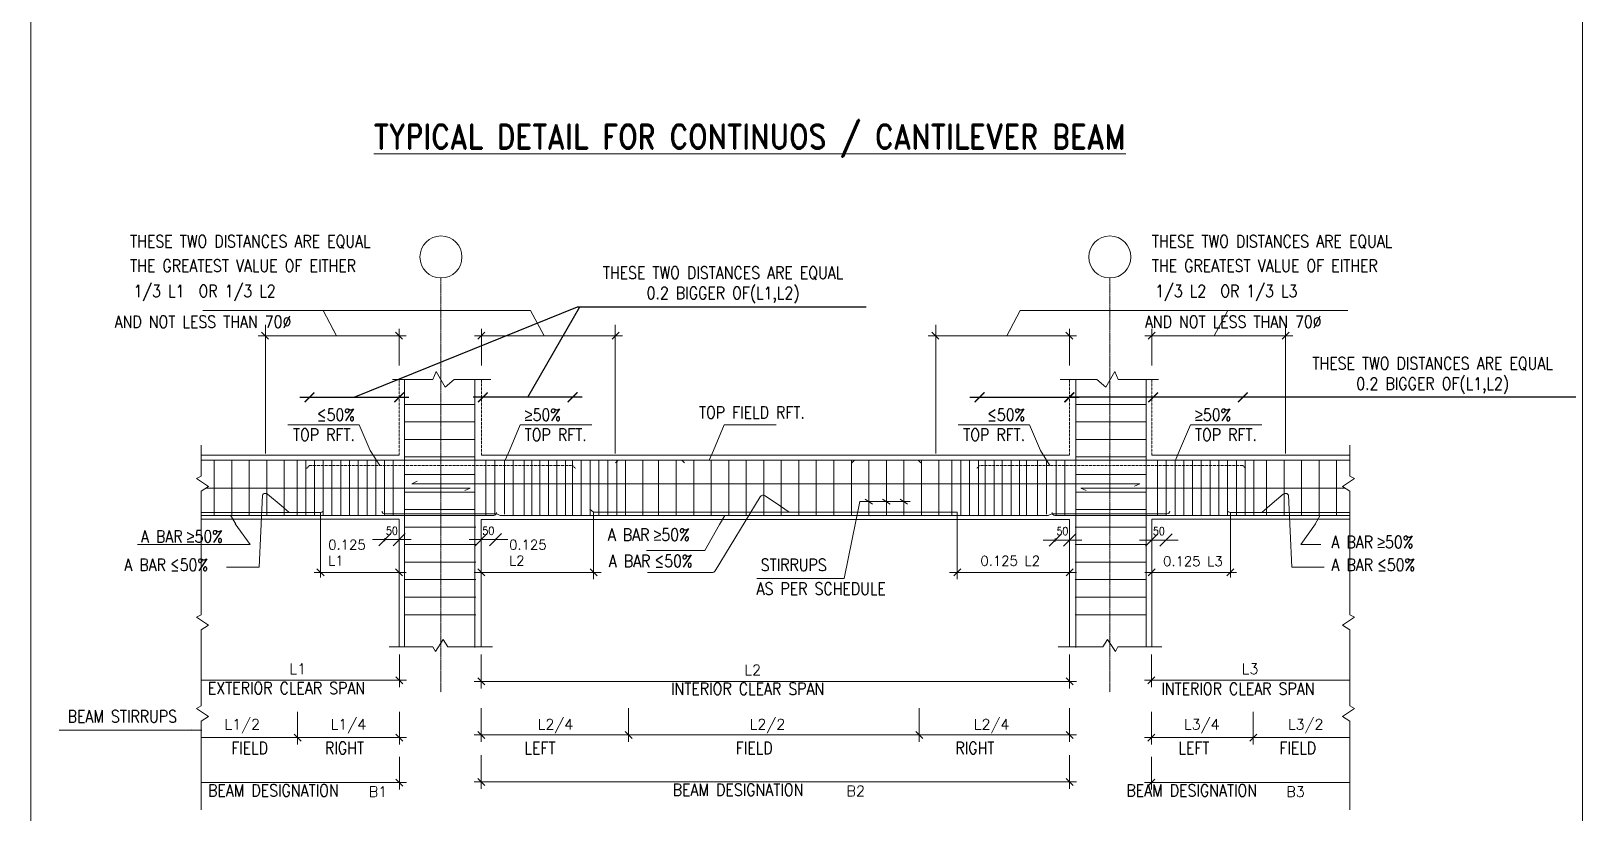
# Model space of a CAD drawing. Header units: millimetres. Extents: x 30565 to 82792, y 125642 to 187754.
# Drawn here: x 30565 to 62399, y 150834 to 166884 of the extents above; entities that cross this region are included whole.
import ezdxf

# ---------------------------------------------------------------- set-up
doc = ezdxf.new("R2010")
doc.units = ezdxf.units.MM
for name, pattern in [('Blank', [914400, 0, -914400]), ('IMPORT-DETAILS_2$0$S-002$0$HIDDEN _3_', [7.5, 5, -2.5]), ('IMPORT-DETAILS_2$0$S-002$0$Typical Details$0$$S0-02$0$CENTER _3_', [40, 25, -5, 5, -5]), ('IMPORT-DETAILS_2$0$S-002$0$Typical Details$0$$S0-02$0$HIDDEN _3_', [7.5, 5, -2.5])]:
    doc.linetypes.add(name, pattern=pattern)
doc.layers.get('0').update_dxf_attribs({"lineweight": 20})
for name, color, linetype, lineweight in [('DETAILS_2$0$hyde park details$0$S-LEGN', 7, 'Continuous', 5), ('DETAILS_2$0$hyde park details$0$S-TEXT', 7, 'Continuous', 5), ('DETAILS_2$0$S-002$0$S-TEXT', 7, 'Continuous', 5), ('DETAILS_2$0$S-002$0$STEE', 7, 'Continuous', 5), ('DETAILS_2$0$S-002$0$Typical Details$0$$S0-02$0$AXIS', 7, 'IMPORT-DETAILS_2$0$S-002$0$Typical Details$0$$S0-02$0$CENTER _3_', 5), ('DETAILS_2$0$S-002$0$Typical Details$0$$S0-02$0$DIM', 7, 'Continuous', 5), ('DETAILS_2$0$S-002$0$Typical Details$0$$S0-02$0$MARK', 7, 'Continuous', 5), ('DETAILS_2$0$S-002$0$Typical Details$0$$S0-02$0$S-GN-CON', 7, 'Continuous', 5), ('DETAILS_2$0$S-002$0$Typical Details$0$$S0-02$0$S-GN-RNF', 7, 'Continuous', 5), ('DETAILS_2$0$s-dimension-0_15', 7, 'Continuous', 5)]:
    doc.layers.add(name, color=color, linetype=linetype, lineweight=lineweight)
doc.styles.add('RomanD_1', font='romand__.ttf', dxfattribs={"width": 0.85, "height": 499.993089})
doc.styles.add('RomanS_16', font='romans__.ttf', dxfattribs={"width": 0.85, "height": 249.996544})
doc.styles.add('RomanS_7', font='romans__.ttf', dxfattribs={"height": 216.064513})
doc.styles.add('RomanS_8', font='romans__.ttf', dxfattribs={"height": 200.059735})
doc.styles.add('RomanT_1', font='romant__.ttf', dxfattribs={"width": 0.85, "height": 166.675})
doc.styles.add('S-TH1-A+C ROW1-X$0$ROMANS-TITLE', font='romans.shx', dxfattribs={"width": 0.8})
doc.styles.add('Segoe UI Light_2', font='segoeuil.ttf', dxfattribs={"height": 30})
doc.styles.get("Standard").update_dxf_attribs({"font": 'times.ttf'})
doc.dimstyles.new('RMC-DIM-EXT', dxfattribs={"dimscale": 304.8, "dimtxt": 31.420918, "dimasz": 0.049213, "dimexe": 0.032808, "dimexo": 0.0625, "dimgap": 0, "dimtad": 1, "dimdec": 0, "dimrnd": 5, "dimzin": 0, "dimdsep": 46, "dimtxsty": 'Segoe UI Light_2', "dimblk1": 'OBLIQUE', "dimblk2": 'OBLIQUE', "dimsah": 1, "dimcen": 0.09, "dimazin": 0, "dimtfac": 1, "dimtdec": 4, "dimtix": 1, "dimtmove": 0, "dimatfit": 3, "dimfxl": 0.032808, "dimfxlon": 1, "dimtvp": 1, "dimtolj": 1, "dimtzin": 0, "dimlwd": 15, "dimlwe": 15, "dimarcsym": 2})
doc.dimstyles.new('S-TH1-A+C ROW1-X$0$DIM100', dxfattribs={"dimscale": 100, "dimtxt": 2.5, "dimasz": 2, "dimexe": 2, "dimexo": 1, "dimgap": 0.5, "dimtad": 1, "dimdec": 0, "dimrnd": 5, "dimzin": 0, "dimdsep": 46, "dimtxsty": 'S-TH1-A+C ROW1-X$0$ROMANS-TITLE', "dimblk": 'S-TH1-A+C ROW1-X$0$_ArchTick', "dimcen": 0.09, "dimdle": 2, "dimclrd": 256, "dimclre": 256, "dimclrt": 2, "dimadec": 0, "dimazin": 0, "dimtfac": 1, "dimtdec": 0, "dimtmove": 0, "dimatfit": 3, "dimfxl": 1, "dimtolj": 1, "dimtzin": 0, "dimarcsym": 0})

# ---------------------------------------------------------------- blocks, each defined once
blk = doc.blocks.new('S-TH1-A+C ROW1-X$0$_ArchTick')
at = {"color": 0, "linetype": 'ByBlock', "const_width": 0.15}
blk.add_lwpolyline([(-0.5, -0.5), (0.5, 0.5)], dxfattribs=at)
blk = doc.blocks.new('*D42')
at = {"layer": 'DETAILS_2$0$s-dimension-0_15', "lineweight": -2, "transparency": 16777216}
for p, q in [((40780, 159356), (41855, 161218)), ((41855, 161218), (47738, 161218)), ((41903, 159356), (39658, 159356))]:
    blk.add_line(p, q, dxfattribs=at)
at = {"layer": 'DETAILS_2$0$s-dimension-0_15', "lineweight": -2, "transparency": 16777216, "xscale": 200, "yscale": 200, "zscale": 200, "rotation": 180}
blk.add_blockref('S-TH1-A+C ROW1-X$0$_ArchTick', (39858, 159356), dxfattribs=at)
at = {"layer": 'DETAILS_2$0$s-dimension-0_15', "lineweight": -2, "transparency": 16777216, "xscale": 200, "yscale": 200, "zscale": 200}
blk.add_blockref('S-TH1-A+C ROW1-X$0$_ArchTick', (41703, 159356), dxfattribs=at)
at = {"layer": 'DETAILS_2$0$s-dimension-0_15', "color": 2, "transparency": 16777216, "insert": (44797, 161875), "char_height": 250, "attachment_point": 5}
blk.add_mtext('\\A1;\\P{\\A0;\\fRomanS|b0|i0|c0|p2;\\W0.85;\\C256;THESE TWO DISTANCES ARE EQUAL\\P\\A1;0.2 BIGGER OF(L1,L2)}', dxfattribs=at)
blk = doc.blocks.new('*D43')
at = {"layer": 'DETAILS_2$0$s-dimension-0_15', "lineweight": -2, "transparency": 16777216}
for p, q in [((37213, 159356), (41805, 161218)), ((41805, 161218), (42182, 161218)), ((36091, 159356), (38335, 159356))]:
    blk.add_line(p, q, dxfattribs=at)
at = {"layer": 'DETAILS_2$0$s-dimension-0_15', "lineweight": -2, "transparency": 16777216, "xscale": 200, "yscale": 200, "zscale": 200, "rotation": 180}
blk.add_blockref('S-TH1-A+C ROW1-X$0$_ArchTick', (36291, 159356), dxfattribs=at)
at = {"layer": 'DETAILS_2$0$s-dimension-0_15', "lineweight": -2, "transparency": 16777216, "xscale": 200, "yscale": 200, "zscale": 200}
blk.add_blockref('S-TH1-A+C ROW1-X$0$_ArchTick', (38135, 159356), dxfattribs=at)
at = {"layer": 'DETAILS_2$0$s-dimension-0_15', "color": 2, "transparency": 16777216, "insert": (41994, 161393), "char_height": 250, "attachment_point": 5}
blk.add_mtext('\\A1;   ', dxfattribs=at)
blk = doc.blocks.new('*D44')
at = {"layer": 'DETAILS_2$0$s-dimension-0_15', "lineweight": -2, "transparency": 16777216}
for p, q in [((55685, 159356), (53441, 159356)), ((62330, 159356), (55485, 159356))]:
    blk.add_line(p, q, dxfattribs=at)
at = {"layer": 'DETAILS_2$0$s-dimension-0_15', "lineweight": -2, "transparency": 16777216, "xscale": 200, "yscale": 200, "zscale": 200, "rotation": 180}
blk.add_blockref('S-TH1-A+C ROW1-X$0$_ArchTick', (53641, 159356), dxfattribs=at)
at = {"layer": 'DETAILS_2$0$s-dimension-0_15', "lineweight": -2, "transparency": 16777216, "xscale": 200, "yscale": 200, "zscale": 200}
blk.add_blockref('S-TH1-A+C ROW1-X$0$_ArchTick', (55485, 159356), dxfattribs=at)
at = {"layer": 'DETAILS_2$0$s-dimension-0_15', "color": 2, "transparency": 16777216, "insert": (59389, 160013), "char_height": 250, "attachment_point": 5}
blk.add_mtext('\\A1;\\P{\\A0;\\fRomanS|b0|i0|c0|p2;\\W0.85;\\C256;THESE TWO DISTANCES ARE EQUAL\\P\\A1;0.2 BIGGER OF(L1,L2)}', dxfattribs=at)
blk = doc.blocks.new('*D45')
at = {"layer": 'DETAILS_2$0$s-dimension-0_15', "lineweight": -2, "transparency": 16777216}
for p, q in [((49873, 159356), (52118, 159356)), ((55674, 159356), (51918, 159356))]:
    blk.add_line(p, q, dxfattribs=at)
at = {"layer": 'DETAILS_2$0$s-dimension-0_15', "lineweight": -2, "transparency": 16777216, "xscale": 200, "yscale": 200, "zscale": 200, "rotation": 180}
blk.add_blockref('S-TH1-A+C ROW1-X$0$_ArchTick', (50073, 159356), dxfattribs=at)
at = {"layer": 'DETAILS_2$0$s-dimension-0_15', "lineweight": -2, "transparency": 16777216, "xscale": 200, "yscale": 200, "zscale": 200}
blk.add_blockref('S-TH1-A+C ROW1-X$0$_ArchTick', (51918, 159356), dxfattribs=at)
at = {"layer": 'DETAILS_2$0$s-dimension-0_15', "color": 2, "transparency": 16777216, "insert": (55485, 159531), "char_height": 250, "attachment_point": 5}
blk.add_mtext('\\A1;   ', dxfattribs=at)
blk = doc.blocks.new('_Oblique')
at = {"color": 0, "linetype": 'ByBlock', "lineweight": -2}
blk.add_line((-0.5, -0.5), (0.5, 0.5), dxfattribs=at)
blk = doc.blocks.new('*D51')
at = {"layer": 'DETAILS_2$0$S-002$0$Typical Details$0$$S0-02$0$DIM', "color": 0, "lineweight": 15, "transparency": 16777216}
for p, q in [((39824, 156431), (39574, 156431)), ((39824, 156463), (39824, 156398)), ((39824, 156431), (40118, 156431)), ((40118, 156431), (40368, 156431))]:
    blk.add_line(p, q, dxfattribs=at)
at = {"layer": 'DETAILS_2$0$S-002$0$Typical Details$0$$S0-02$0$DIM', "color": 0, "linetype": 'Blank', "lineweight": 15, "transparency": 16777216}
blk.add_line((40118, 156463), (40118, 156398), dxfattribs=at)
at = {"layer": 'DETAILS_2$0$S-002$0$Typical Details$0$$S0-02$0$DIM', "color": 0, "lineweight": 15, "transparency": 16777216, "xscale": 250, "yscale": 250, "zscale": 250}
blk.add_blockref('_Oblique', (39824, 156431), dxfattribs=at)
at = {"layer": 'DETAILS_2$0$S-002$0$Typical Details$0$$S0-02$0$DIM', "color": 0, "lineweight": 15, "transparency": 16777216, "xscale": 250, "yscale": 250, "zscale": 250, "rotation": 180}
blk.add_blockref('_Oblique', (40118, 156431), dxfattribs=at)
at = {"layer": 'DETAILS_2$0$S-002$0$Typical Details$0$$S0-02$0$DIM', "color": 0, "transparency": 16777216, "insert": (39971, 156614), "char_height": 166.7, "attachment_point": 5, "style": 'RomanT_1'}
blk.add_mtext('\\A1;50', dxfattribs=at)
blk = doc.blocks.new('*D52')
at = {"layer": 'DETAILS_2$0$S-002$0$Typical Details$0$$S0-02$0$DIM', "color": 0, "lineweight": 15, "transparency": 16777216}
for p, q in [((37841, 156431), (37591, 156431)), ((37841, 156463), (37841, 156398)), ((37841, 156431), (38135, 156431)), ((38135, 156431), (38385, 156431))]:
    blk.add_line(p, q, dxfattribs=at)
at = {"layer": 'DETAILS_2$0$S-002$0$Typical Details$0$$S0-02$0$DIM', "color": 0, "linetype": 'Blank', "lineweight": 15, "transparency": 16777216}
blk.add_line((38135, 156463), (38135, 156398), dxfattribs=at)
at = {"layer": 'DETAILS_2$0$S-002$0$Typical Details$0$$S0-02$0$DIM', "color": 0, "lineweight": 15, "transparency": 16777216, "xscale": 250, "yscale": 250, "zscale": 250}
blk.add_blockref('_Oblique', (37841, 156431), dxfattribs=at)
at = {"layer": 'DETAILS_2$0$S-002$0$Typical Details$0$$S0-02$0$DIM', "color": 0, "lineweight": 15, "transparency": 16777216, "xscale": 250, "yscale": 250, "zscale": 250, "rotation": 180}
blk.add_blockref('_Oblique', (38135, 156431), dxfattribs=at)
at = {"layer": 'DETAILS_2$0$S-002$0$Typical Details$0$$S0-02$0$DIM', "color": 0, "transparency": 16777216, "insert": (37988, 156614), "char_height": 166.7, "attachment_point": 5, "style": 'RomanT_1'}
blk.add_mtext('\\A1;50', dxfattribs=at)
blk = doc.blocks.new('*D53')
at = {"layer": 'DETAILS_2$0$S-002$0$Typical Details$0$$S0-02$0$DIM', "color": 0, "lineweight": 15, "transparency": 16777216}
for p, q in [((53612, 156424), (53362, 156424)), ((53612, 156457), (53612, 156391)), ((53612, 156424), (53906, 156424)), ((53906, 156424), (54156, 156424))]:
    blk.add_line(p, q, dxfattribs=at)
at = {"layer": 'DETAILS_2$0$S-002$0$Typical Details$0$$S0-02$0$DIM', "color": 0, "linetype": 'Blank', "lineweight": 15, "transparency": 16777216}
blk.add_line((53906, 156457), (53906, 156391), dxfattribs=at)
at = {"layer": 'DETAILS_2$0$S-002$0$Typical Details$0$$S0-02$0$DIM', "color": 0, "lineweight": 15, "transparency": 16777216, "xscale": 250, "yscale": 250, "zscale": 250}
blk.add_blockref('_Oblique', (53612, 156424), dxfattribs=at)
at = {"layer": 'DETAILS_2$0$S-002$0$Typical Details$0$$S0-02$0$DIM', "color": 0, "lineweight": 15, "transparency": 16777216, "xscale": 250, "yscale": 250, "zscale": 250, "rotation": 180}
blk.add_blockref('_Oblique', (53906, 156424), dxfattribs=at)
at = {"layer": 'DETAILS_2$0$S-002$0$Typical Details$0$$S0-02$0$DIM', "color": 0, "transparency": 16777216, "insert": (53759, 156607), "char_height": 166.7, "attachment_point": 5, "style": 'RomanT_1'}
blk.add_mtext('\\A1;50', dxfattribs=at)
blk = doc.blocks.new('*D54')
at = {"layer": 'DETAILS_2$0$S-002$0$Typical Details$0$$S0-02$0$DIM', "color": 0, "lineweight": 15, "transparency": 16777216}
for p, q in [((51629, 156424), (51379, 156424)), ((51629, 156457), (51629, 156391)), ((51629, 156424), (51923, 156424)), ((51923, 156424), (52173, 156424))]:
    blk.add_line(p, q, dxfattribs=at)
at = {"layer": 'DETAILS_2$0$S-002$0$Typical Details$0$$S0-02$0$DIM', "color": 0, "linetype": 'Blank', "lineweight": 15, "transparency": 16777216}
blk.add_line((51923, 156457), (51923, 156391), dxfattribs=at)
at = {"layer": 'DETAILS_2$0$S-002$0$Typical Details$0$$S0-02$0$DIM', "color": 0, "lineweight": 15, "transparency": 16777216, "xscale": 250, "yscale": 250, "zscale": 250}
blk.add_blockref('_Oblique', (51629, 156424), dxfattribs=at)
at = {"layer": 'DETAILS_2$0$S-002$0$Typical Details$0$$S0-02$0$DIM', "color": 0, "lineweight": 15, "transparency": 16777216, "xscale": 250, "yscale": 250, "zscale": 250, "rotation": 180}
blk.add_blockref('_Oblique', (51923, 156424), dxfattribs=at)
at = {"layer": 'DETAILS_2$0$S-002$0$Typical Details$0$$S0-02$0$DIM', "color": 0, "transparency": 16777216, "insert": (51776, 156607), "char_height": 166.7, "attachment_point": 5, "style": 'RomanT_1'}
blk.add_mtext('\\A1;50', dxfattribs=at)

msp = doc.modelspace()

# ---------------------------------------------------------------- linework, layer by layer
at = {"lineweight": 5}
for centre in [(38996.6, 162240.3), (52751, 162240.3)]:
    msp.add_circle(centre, 432.1, dxfattribs=at)
at = {"layer": 'DETAILS_2$0$hyde park details$0$S-LEGN', "flags": 128}
msp.add_lwpolyline([(62469.6, 187753.9), (30565, 187753.9), (30565, 125641.8), (62469.6, 125641.8)], close=True, dxfattribs=at)
at = {"layer": 'DETAILS_2$0$S-002$0$STEE', "linetype": 'IMPORT-DETAILS_2$0$S-002$0$HIDDEN _3_', "flags": 128}
for points in [[(36233, 157897.5), (36290.6, 157955.1), (41702.5, 157955.1), (41760.2, 157897.5)], [(50015.6, 157897.5), (50073.3, 157955.1), (55485.2, 157955.1), (55542.8, 157897.5)]]:
    msp.add_lwpolyline(points, dxfattribs=at)
at = {"layer": 'DETAILS_2$0$S-002$0$Typical Details$0$$S0-02$0$AXIS'}
for p, q in [((38996.6, 161808.2), (38996.6, 153295.9)), ((52751, 161808.2), (52751, 153295.9))]:
    msp.add_line(p, q, dxfattribs=at)
at = {"layer": 'DETAILS_2$0$S-002$0$Typical Details$0$$S0-02$0$DIM'}
for p, q in [((36848.5, 160619.7), (36570.5, 161139.4)), ((54899.1, 160619.7), (55177.1, 161139.4)), ((35387.9, 158204.6), (35387.9, 160847.6)), ((38135.3, 160012.5), (38135.3, 160763.8)), ((39829.7, 160012.5), (39829.7, 160763.8)), ((42577, 158204.6), (42577, 160847.6)), ((49170.6, 158204.6), (49170.6, 160847.6)), ((51917.9, 160012.5), (51917.9, 160763.8)), ((53612.3, 160012.5), (53612.3, 160763.8)), ((56359.7, 158204.6), (56359.7, 160847.6)), ((38279.3, 160619.7), (35234.4, 160619.7)), ((35450.4, 160547.7), (35306.4, 160691.7)), ((38207.3, 160547.7), (38063.2, 160691.7)), ((39685.6, 160619.7), (42730.5, 160619.7)), ((39757.6, 160547.7), (39901.7, 160691.7)), ((42514.5, 160547.7), (42658.5, 160691.7)), ((52062, 160619.7), (49017.1, 160619.7)), ((49233.1, 160547.7), (49089.1, 160691.7)), ((51990, 160547.7), (51845.9, 160691.7)), ((53468.3, 160619.7), (56513.2, 160619.7)), ((53540.3, 160547.7), (53684.4, 160691.7)), ((56297.2, 160547.7), (56441.2, 160691.7)), ((42135.7, 156994.1), (42135.7, 155617.7)), ((49612, 156994.1), (49612, 155617.7)), ((36391.4, 155757.5), (38279.4, 155757.5)), ((36591.1, 155685.4), (36447, 155829.5)), ((38207.4, 155685.4), (38063.4, 155829.5)), ((42291.9, 155757.5), (39680.2, 155757.5)), ((39896.3, 155685.4), (39752.2, 155829.5)), ((42207.7, 155685.4), (42063.6, 155829.5)), ((49455.7, 155757.5), (52067.4, 155757.5)), ((49539.9, 155685.4), (49684, 155829.5)), ((55356.2, 155757.5), (53468.2, 155757.5)), ((53540.2, 155685.4), (53684.2, 155829.5)), ((55156.5, 155685.4), (55300.6, 155829.5)), ((38142.1, 154068.4), (38142.1, 153397.4)), ((39824.3, 154068.4), (39824.3, 153373.7)), ((51923.3, 154068.4), (51923.3, 153373.7)), ((53605.5, 154068.4), (53605.5, 153397.4)), ((38286.2, 153541.5), (34063.7, 153541.5)), ((38214.1, 153469.4), (38070.1, 153613.5)), ((52067.4, 153517.7), (39680.2, 153517.7)), ((39896.3, 153445.7), (39752.2, 153589.8)), ((51995.4, 153445.7), (51851.3, 153589.8)), ((53461.4, 153541.5), (57683.9, 153541.5)), ((53533.5, 153469.4), (53677.5, 153613.5)), ((36049.1, 152890), (36049.1, 152219)), ((38142.1, 152890), (38142.1, 152219)), ((39824.3, 152970.9), (39824.3, 152276.2)), ((42852.8, 152970.9), (42852.8, 152276.2)), ((48831.7, 152970.9), (48831.7, 152276.2)), ((51923.3, 152970.9), (51923.3, 152276.2)), ((53605.5, 152890), (53605.5, 152219)), ((55698.5, 152890), (55698.5, 152219)), ((39896.3, 152348.2), (39752.2, 152492.3)), ((42924.8, 152348.2), (42780.7, 152492.3)), ((48903.7, 152348.2), (48759.7, 152492.3)), ((51995.4, 152348.2), (51851.3, 152492.3)), ((38286.2, 152363.1), (34063.7, 152363.1)), ((36121.2, 152291), (35977.1, 152435.1)), ((38214.1, 152291), (38070.1, 152435.1)), ((52067.4, 152420.2), (39680.2, 152420.2)), ((53461.4, 152363.1), (57683.9, 152363.1)), ((53533.5, 152291), (53677.5, 152435.1)), ((55626.4, 152291), (55770.5, 152435.1)), ((38142.1, 151966.3), (38142.1, 151295.4)), ((39824.3, 152004), (39824.3, 151309.3)), ((51923.3, 152004), (51923.3, 151309.3)), ((53605.5, 151966.3), (53605.5, 151295.4)), ((38286.2, 151439.4), (34063.7, 151439.4)), ((38214.1, 151367.4), (38070.1, 151511.4)), ((52067.4, 151453.4), (39680.2, 151453.4)), ((39896.3, 151381.4), (39752.2, 151525.4)), ((51995.4, 151381.4), (51851.3, 151525.4)), ((53461.4, 151439.4), (57683.9, 151439.4)), ((53533.5, 151367.4), (53677.5, 151511.4))]:
    msp.add_line(p, q, dxfattribs=at)
at = {"layer": 'DETAILS_2$0$S-002$0$Typical Details$0$$S0-02$0$DIM', "flags": 128}
for points in [[(41116.4, 160619.7), (40838.3, 161139.4), (34099.5, 161139.4)], [(50631.2, 160619.7), (50909.3, 161139.4), (57648.1, 161139.4)]]:
    msp.add_lwpolyline(points, dxfattribs=at)
msp.add_lwpolyline([(51995.4, 155829.5), (51851.3, 155685.4)], close=True, dxfattribs=at)
at = {"layer": 'DETAILS_2$0$S-002$0$Typical Details$0$$S0-02$0$MARK'}
for p, q in [((36848.5, 160619.7), (36746.6, 160810.2)), ((41116.4, 160619.7), (41014.4, 160810.2)), ((50631.2, 160619.7), (50733.2, 160810.2)), ((54899.1, 160619.7), (55001, 160810.2)), ((45562.4, 157312.2), (44632.9, 155789.7)), ((47872.2, 157162.8), (47718.1, 157265.8)), ((48232.3, 157162.8), (48078.2, 157265.8)), ((48592.4, 157162.8), (48438.4, 157265.8)), ((36519, 156991.3), (36519, 155656.8)), ((55228.6, 156991.3), (55228.6, 155656.8)), ((34668.6, 156934.7), (34776.8, 156747.6)), ((47833.7, 156910), (47833.7, 156910.3)), ((57079, 156934.7), (56970.8, 156747.6)), ((44571.4, 155755.2), (43246.6, 155755.2))]:
    msp.add_line(p, q, dxfattribs=at)
at = {"layer": 'DETAILS_2$0$S-002$0$Typical Details$0$$S0-02$0$MARK', "flags": 128}
for points in [[(40021.3, 159722.6), (39266.9, 159722.6), (39081, 159566.5), (38895.1, 159885.2), (38826, 159722.6), (37997.4, 159722.6)], [(51726.3, 159722.6), (52480.7, 159722.6), (52666.6, 159566.5), (52852.5, 159885.2), (52921.6, 159722.6), (53750.3, 159722.6)], [(37735.8, 157955.1), (37540.9, 158264.6), (37316.5, 158793.5), (35848.4, 158793.5)], [(40319.4, 158065.7), (40403.8, 158264.6), (40628.2, 158793.5), (42096.3, 158793.5)], [(44514.4, 158065.7), (44598.8, 158264.6), (44823.2, 158793.5), (45892.3, 158793.5)], [(51518.5, 157955.1), (51323.6, 158264.6), (51099.2, 158793.5), (49631.1, 158793.5)], [(54102.1, 158065.7), (54186.5, 158264.6), (54410.9, 158793.5), (55879, 158793.5)], [(34063.7, 150880.2), (34063.7, 152702.2), (34215.9, 152800.1), (33966, 152960.2), (34063.7, 153013.6), (34063.7, 154578.1), (34215.9, 154675.9), (33966, 154836), (34063.7, 154889.4), (34063.7, 157426.6), (34215.9, 157524.4), (33966, 157684.6), (34063.7, 157737.9), (34063.7, 158372)], [(57683.9, 150880.2), (57683.9, 152702.2), (57531.7, 152800.1), (57781.6, 152960.2), (57683.9, 153013.6), (57683.9, 154578.1), (57531.7, 154675.9), (57781.6, 154836), (57683.9, 154889.4), (57683.9, 157426.6), (57531.7, 157524.4), (57781.6, 157684.6), (57683.9, 157737.9), (57683.9, 158372)], [(35325.4, 157348.7), (35255.5, 155867.1), (34586.5, 155867.1)], [(35872, 156991.3), (35707.1, 157130.9), (35431.9, 157363.8)], [(46155.2, 156994.1), (45977.6, 157117.2), (45664.9, 157333.9)], [(55875.6, 156991.3), (56040.5, 157130.9), (56315.7, 157363.8)], [(56422.2, 157348.7), (56492.1, 155867.1), (57161.1, 155867.1)], [(48646.4, 157216.9), (47612.7, 157216.9), (47287.9, 155635), (45493.3, 155635)], [(34764.9, 156759), (35071.4, 156329), (32759, 156329)], [(44830.4, 156928.8), (44723.6, 156741.1), (44418.9, 156205.8), (43226, 156205.8)], [(56982.7, 156759), (56676.2, 156329), (57087.9, 156329)], [(40056.8, 154230.3), (39140.5, 154230.3), (39042.7, 154382.4), (38882.6, 154132.5), (38829.2, 154230.3), (37930.7, 154230.3)], [(51690.8, 154230.3), (52607.1, 154230.3), (52704.9, 154382.4), (52865, 154132.5), (52918.4, 154230.3), (53816.9, 154230.3)], [(33859.5, 152522.7), (34075.5, 152518.3), (31145.1, 152518.3)]]:
    msp.add_lwpolyline(points, dxfattribs=at)
at = {"layer": 'DETAILS_2$0$S-002$0$Typical Details$0$$S0-02$0$MARK'}
for centre, start, end in [((35385.4, 157308.8), 49.75527, 146.32726), ((45623.8, 157274.7), 55.27681, 148.59624), ((56362.2, 157308.8), 33.67274, 130.24473), ((44571.4, 155827.2), 270, 328.59624)]:
    msp.add_arc(centre, 72, start, end, dxfattribs=at)
at = {"layer": 'DETAILS_2$0$S-002$0$Typical Details$0$$S0-02$0$S-GN-CON', "linetype": 'IMPORT-DETAILS_2$0$S-002$0$Typical Details$0$$S0-02$0$HIDDEN _3_'}
for p, q in [((38135.3, 158166.6), (38135.3, 159722.6)), ((39829.7, 158166.6), (39829.7, 159712.9)), ((51917.9, 158166.6), (51917.9, 159712.9)), ((53612.3, 158166.6), (53612.3, 159722.6))]:
    msp.add_line(p, q, dxfattribs=at)
at = {"layer": 'DETAILS_2$0$S-002$0$Typical Details$0$$S0-02$0$S-GN-CON'}
for p, q in [((38135.3, 158166.6), (34063.7, 158166.6)), ((51911.3, 158166.6), (39829.7, 158166.6)), ((53612.3, 158166.6), (57683.9, 158166.6))]:
    msp.add_line(p, q, dxfattribs=at)
at = {"layer": 'DETAILS_2$0$S-002$0$Typical Details$0$$S0-02$0$S-GN-CON', "flags": 128}
for points in [[(38135.4, 154230.3), (38135.4, 156849), (34063.7, 156849)], [(51923.3, 154230.3), (51923.3, 156842.2), (39824.3, 156842.2), (39824.3, 154230.3)], [(53612.2, 154230.3), (53612.2, 156849), (57683.9, 156849)]]:
    msp.add_lwpolyline(points, dxfattribs=at)
at = {"layer": 'DETAILS_2$0$S-002$0$Typical Details$0$$S0-02$0$S-GN-RNF'}
for p, q in [((38249, 159722.6), (38249, 154230.3)), ((39695.6, 158177.4), (39695.7, 159722.6)), ((52052, 158177.4), (52051.9, 159722.6)), ((52051.9, 159722.6), (52051.9, 154212.4)), ((53498.6, 159722.6), (53498.6, 154230.3)), ((39695.7, 159210.7), (38249, 159210.7)), ((52051.9, 159210.7), (53498.6, 159210.7)), ((39695.7, 158850.6), (38249, 158850.6)), ((52051.9, 158850.6), (53498.6, 158850.6)), ((39695.7, 158490.5), (38249, 158490.5)), ((52051.9, 158490.5), (53498.6, 158490.5)), ((34332.6, 156928.8), (34332.6, 158065.5)), ((34692.7, 156928.8), (34692.7, 158065.5)), ((35052.8, 156928.8), (35052.8, 158065.5)), ((35412.9, 156928.8), (35412.9, 158065.5)), ((35773, 156928.8), (35773, 158065.5)), ((36037.3, 156928.8), (36037.3, 158065.5)), ((36215.6, 156928.8), (36215.6, 158065.5)), ((36393.8, 156928.8), (36393.8, 158065.5)), ((36575.7, 156928.8), (36575.7, 158065.5)), ((36753.9, 156928.8), (36753.9, 158065.5)), ((36935.8, 156928.8), (36935.8, 158065.5)), ((37117.6, 156928.8), (37117.6, 158065.5)), ((37295.9, 156928.8), (37295.9, 158065.5)), ((37477.8, 156928.8), (37477.8, 158065.5)), ((37656, 156928.8), (37656, 158065.5)), ((37837.9, 156928.8), (37837.9, 158065.5)), ((38016.1, 156928.8), (38016.1, 158065.5)), ((39695.7, 158130.4), (38249, 158130.4)), ((39695.6, 158177.4), (39695.6, 154212.4)), ((39921, 156928.8), (39921, 158065.5)), ((40102.9, 156928.8), (40102.9, 158065.5)), ((40299.6, 156956), (40299.6, 158065.5)), ((40481.5, 156928.8), (40481.5, 158065.5)), ((40707.4, 156928.8), (40707.4, 158065.5)), ((40866.2, 156928.8), (40866.2, 158065.5)), ((41027.8, 156928.8), (41027.8, 158065.5)), ((41209.7, 156928.8), (41209.7, 158065.5)), ((41377.3, 156928.8), (41377.3, 158065.5)), ((41559.2, 156928.8), (41559.2, 158065.5)), ((41697.7, 156928.8), (41697.7, 158065.5)), ((41879.6, 156928.8), (41879.6, 158065.5)), ((42061.8, 156928.8), (42061.8, 158065.5)), ((42243.6, 156928.8), (42243.6, 158065.5)), ((42427.1, 156928.8), (42427.1, 158065.5)), ((42610.5, 156928.8), (42610.5, 158065.5)), ((42793.9, 156928.8), (42793.9, 158065.5)), ((43149.5, 156928.8), (43149.5, 158065.5)), ((43469.9, 156928.8), (43469.9, 158065.5)), ((43834, 156928.8), (43834, 158065.5)), ((44194.1, 156928.8), (44194.1, 158065.5)), ((44554.2, 156928.8), (44554.2, 158065.5)), ((44914.3, 156928.8), (44914.3, 158065.5)), ((45274.4, 156928.8), (45274.4, 158065.5)), ((45634.5, 156928.8), (45634.5, 158065.5)), ((45994.6, 156928.8), (45994.6, 158065.5)), ((46354.7, 156928.8), (46354.7, 158065.5)), ((46714.8, 156928.8), (46714.8, 158065.5)), ((47074.9, 156928.8), (47074.9, 158065.5)), ((47435, 156928.8), (47435, 158065.5)), ((47795.2, 156928.8), (47795.2, 158065.5)), ((48155.3, 156928.8), (48155.3, 158065.5)), ((48515.4, 156928.8), (48515.4, 158065.5)), ((48808.4, 158065.5), (48866, 158007.9)), ((48875.5, 156928.8), (48875.5, 158065.5)), ((49235.6, 156928.8), (49235.6, 158065.5)), ((49504, 156928.8), (49504, 158065.5)), ((49685.8, 156928.8), (49685.8, 158065.5)), ((49868, 156928.8), (49868, 158065.5)), ((50049.9, 156928.8), (50049.9, 158065.5)), ((50188.4, 156928.8), (50188.4, 158065.5)), ((50370.3, 156928.8), (50370.3, 158065.5)), ((50537.9, 156928.8), (50537.9, 158065.5)), ((50719.8, 156928.8), (50719.8, 158065.5)), ((50891.2, 156928.8), (50891.2, 158065.5)), ((51040.2, 156928.8), (51040.2, 158065.5)), ((51266.1, 156928.8), (51266.1, 158065.5)), ((51448, 156956), (51448, 158065.5)), ((51644.7, 156928.8), (51644.7, 158065.5)), ((51826.6, 156928.8), (51826.6, 158065.5)), ((52051.9, 158130.4), (53498.6, 158130.4)), ((53731.5, 156928.8), (53731.5, 158065.5)), ((53909.7, 156928.8), (53909.7, 158065.5)), ((54091.6, 156928.8), (54091.6, 158065.5)), ((54269.8, 156928.8), (54269.8, 158065.5)), ((54451.7, 156928.8), (54451.7, 158065.5)), ((54630, 156928.8), (54630, 158065.5)), ((54811.8, 156928.8), (54811.8, 158065.5)), ((54993.7, 156928.8), (54993.7, 158065.5)), ((55171.9, 156928.8), (55171.9, 158065.5)), ((55353.8, 156928.8), (55353.8, 158065.5)), ((55532, 156928.8), (55532, 158065.5)), ((55710.3, 156928.8), (55710.3, 158065.5)), ((55974.6, 156928.8), (55974.6, 158065.5)), ((56334.7, 156928.8), (56334.7, 158065.5)), ((56694.8, 156928.8), (56694.8, 158065.5)), ((57054.9, 156928.8), (57054.9, 158065.5)), ((57415, 156928.8), (57415, 158065.5)), ((39695.7, 157770.3), (38249, 157770.3)), ((52051.9, 157770.3), (53498.6, 157770.3)), ((39695.7, 157410.2), (38249, 157410.2)), ((52051.9, 157410.2), (53498.6, 157410.2)), ((36519, 156991.3), (34063.7, 156991.3)), ((39695.7, 157050.1), (38249, 157050.1)), ((52051.9, 157050.1), (53498.6, 157050.1)), ((55228.6, 156991.3), (57683.9, 156991.3)), ((40081.1, 156928.8), (34063.7, 156928.8)), ((39710.6, 156690), (38249, 156690)), ((52037, 156690), (53498.6, 156690)), ((39710.6, 156329.8), (38249, 156329.8)), ((52037, 156329.8), (53498.6, 156329.8)), ((39710.6, 155969.7), (38249, 155969.7)), ((52037, 155969.7), (53498.6, 155969.7)), ((39710.6, 155609.6), (38249, 155609.6)), ((52037, 155609.6), (53498.6, 155609.6)), ((39710.6, 155249.5), (38249, 155249.5)), ((52037, 155249.5), (53498.6, 155249.5)), ((39710.6, 154889.4), (38249, 154889.4)), ((52037, 154889.4), (53498.6, 154889.4))]:
    msp.add_line(p, q, dxfattribs=at)
at = {"layer": 'DETAILS_2$0$S-002$0$Typical Details$0$$S0-02$0$S-GN-RNF', "flags": 128}
for points in [[(34063.7, 158065.5), (44970.7, 158065.5), (45068.4, 158065.5), (43946.9, 158065.5), (44004.5, 158007.9)], [(57683.9, 158065.5), (42640.7, 158065.5), (42583.1, 158007.9)], [(47502.2, 158065.5), (47444.5, 158007.9)], [(38507.3, 157634.1), (38396.6, 157581), (53366.7, 157581), (53256, 157527.9)], [(34163.9, 157491), (39596.5, 157491), (39485.9, 157437.9)], [(57583.7, 157491), (52151.1, 157491), (52261.8, 157437.9)], [(37841.4, 156960.7), (40145, 156960.7), (40216.7, 156928.8), (51484.5, 156928.8), (51556.1, 156960.7), (53926, 156960.7)], [(49612, 156994.1), (42135.7, 156994.1), (42055, 157057.8)], [(54280.4, 156928.8), (51620, 156928.8), (57683.9, 156928.8)]]:
    msp.add_lwpolyline(points, dxfattribs=at)
at = {"layer": 'DETAILS_2$0$S-002$0$Typical Details$0$$S0-02$0$S-GN-RNF'}
for centre, radius, start, end in [((36519, 157056.7), 65.5, 270, 316.40201), ((37841.4, 157018.3), 57.6, 180, 270), ((40081.1, 156986.5), 57.6, 270, 0), ((51620, 156986.5), 57.6, 180, 270), ((53926, 157018.3), 57.6, 270, 0), ((55228.6, 157056.7), 65.5, 223.59799, 270)]:
    msp.add_arc(centre, radius, start, end, dxfattribs=at)

# ---------------------------------------------------------------- texts
at = {"layer": 'DETAILS_2$0$hyde park details$0$S-TEXT', "line_spacing_factor": 0.983083, "style": 'RomanS_16'}
for s, insert, char_height, width, attachment_point in [('THESE TWO DISTANCES ARE EQUAL', (32604.1, 162687.4), 249.997, 6866, 1), ('THESE TWO DISTANCES ARE EQUAL', (53614.9, 162687.4), 249.997, 6866, 1), ('THE GREATEST VALUE OF EITHER', (32604.1, 162185.4), 249.997, 6439.351, 1), ('THE GREATEST VALUE OF EITHER', (53614.9, 162185.4), 249.997, 6439.351, 1), ('1/3 L1  OR 1/3 L2', (32673.1, 161664.3), 249.997, 4147.637, 1), ('1/3 L2  OR 1/3 L3', (53684, 161664.3), 249.997, 4147.637, 1), ('AND NOT LESS THAN 70∅', (32286.3, 161033.8), 249.997, 5052.742, 1), ('AND NOT LESS THAN 70∅', (53472, 161033.8), 249.997, 5052.742, 1), ('≤50% \\PTOP RFT.', (37226.9, 159121.6), 250, 1758.403, 3), ('{\\fArial|b0|i0|c0|p34;≥}50% \\PTOP RFT.', (40717.8, 159121.6), 249.997, 1758.403, 1), ('TOP FIELD RFT.', (44301.7, 159169.6), 249.997, 3010.922, 1), ('≤50% \\PTOP RFT.', (51009.6, 159121.6), 250, 1758.403, 3), ('{\\fArial|b0|i0|c0|p34;≥}50% \\PTOP RFT.', (54500.4, 159121.6), 249.997, 1758.403, 1), ('A BAR{\\fArial|b0|i0|c0|p34; ≥}50% ', (42427.1, 156657), 249.997, 2315.718, 1), ('A BAR{\\fArial|b0|i0|c0|p34; ≥}50% ', (32826.6, 156621.9), 249.997, 2624.495, 1), ('A BAR{\\fArial|b0|i0|c0|p34; ≥}50% ', (57307.5, 156506.9), 249.997, 3374.063, 1), ('A BAR{\\fArial|b0|i0|c0|p34; }≤50%', (32484.4, 156038.8), 249.997, 2668.635, 1), ('A BAR{\\fArial|b0|i0|c0|p34; }≤50%', (42447.4, 156116.9), 249.997, 2364.024, 1), ('STIRRUPS', (45571.5, 156038.2), 250, 1801.068, 1), ('A BAR{\\fArial|b0|i0|c0|p34; }≤50%', (57307.4, 156038.8), 249.997, 2851.494, 1), ('AS PER SCHEDULE', (45485.5, 155549.1), 249.997, 3699.655, 1), ('EXTERIOR CLEAR SPAN', (34202.6, 153504.5), 249.997, 4455.433, 1), ('INTERIOR CLEAR SPAN', (43726.7, 153492.2), 249.997, 4348.771, 1), ('INTERIOR CLEAR SPAN', (53807.5, 153492.2), 249.997, 4348.771, 1), ('BEAM STIRRUPS', (31318.5, 152925.5), 249.997, 3096.252, 1), ('FIELD', (34683.3, 152275.6), 250, 999.577, 1), ('RIGHT', (36611.8, 152275.6), 250, 1078.812, 1), ('LEFT', (40713.2, 152275.6), 250, 841.108, 1), ('FIELD', (45059.1, 152275.6), 250, 999.577, 1), ('RIGHT', (49575.7, 152275.6), 250, 1078.812, 1), ('LEFT', (54160.7, 152275.6), 250, 841.108, 1), ('FIELD', (56236.1, 152275.6), 250, 999.577, 1), ('BEAM DESIGNATION', (34206.3, 151402.5), 249.997, 3684.418, 1), ('BEAM DESIGNATION', (43761.8, 151416.5), 249.997, 3684.418, 1), ('BEAM DESIGNATION', (53091, 151402.5), 249.997, 3684.418, 1)]:
    msp.add_mtext(s, dxfattribs=dict(at, insert=insert, char_height=char_height, width=width, attachment_point=attachment_point))
at = {"layer": 'DETAILS_2$0$S-002$0$S-TEXT', "insert": (37613.5, 164962.7), "char_height": 499.993, "width": 20584.913, "attachment_point": 1, "line_spacing_factor": 1.146391, "style": 'RomanD_1'}
msp.add_mtext('\\LTYPICAL DETAIL FOR CONTINUOS / CANTILEVER BEAM', dxfattribs=at)
at = {"layer": 'DETAILS_2$0$S-002$0$Typical Details$0$$S0-02$0$DIM', "attachment_point": 1, "line_spacing_factor": 0.983083}
for s, insert, char_height, width, style in [('0.125\\PL1', (36676.8, 156427.4), 200.06, 1046.213, 'RomanS_8'), ('0.125\\PL2', (40397.3, 156427.4), 200.06, 1046.213, 'RomanS_8'), ('0.125 L2', (50088.8, 156096.4), 200.06, 1555.688, 'RomanS_8'), ('0.125 L3', (53845.1, 156087.4), 200.06, 1484.904, 'RomanS_8'), ('L1', (35880.5, 153884.7), 216.06, 453.019, 'RomanS_7'), ('L2', (45235.9, 153861), 216.06, 453.019, 'RomanS_7'), ('L3', (55464.2, 153884.7), 216.06, 453.019, 'RomanS_7'), ('L1/2', (34544.6, 152744.3), 216.06, 979.785, 'RomanS_7'), ('L1/4', (36728.1, 152744.3), 216.06, 979.785, 'RomanS_7'), ('L2/4', (40986, 152744.3), 216.06, 979.785, 'RomanS_7'), ('L2/2', (45344.6, 152744.3), 216.06, 979.785, 'RomanS_7'), ('L2/4', (49954.4, 152744.3), 216.06, 979.785, 'RomanS_7'), ('L3/4', (54276.3, 152744.3), 216.06, 979.785, 'RomanS_7'), ('L3/2', (56412.5, 152744.3), 216.06, 979.785, 'RomanS_7'), ('B1', (37513, 151361.1), 216.06, 563.64, 'RomanS_7'), ('B2', (47335, 151375.1), 216.06, 563.64, 'RomanS_7'), ('B3', (56378.3, 151361.1), 216.06, 563.64, 'RomanS_7')]:
    msp.add_mtext(s, dxfattribs=dict(at, insert=insert, char_height=char_height, width=width, style=style))

# ---------------------------------------------------------------- dimensions: what is measured, and where the dimension line sits
at = {"layer": 'DETAILS_2$0$S-002$0$Typical Details$0$$S0-02$0$DIM'}
for base, p1, p2, picture, middle in [((38135.4, 156430.6), (37841.4, 156842.2), (38135.4, 156842.2), '*D52', (37988.4, 156614)), ((40118.2, 156430.6), (39824.3, 156842.2), (40118.2, 156842.2), '*D51', (39971.2, 156614)), ((51923.3, 156423.8), (51629.4, 156835.4), (51923.3, 156835.4), '*D54', (51776.4, 156607.1)), ((53906.2, 156423.8), (53612.2, 156835.4), (53906.2, 156835.4), '*D53', (53759.2, 156607.1))]:
    dim = msp.add_linear_dim(base=base, p1=p1, p2=p2, text='50', dimstyle='RMC-DIM-EXT', override={"dimscale": 1000, "dimasz": 0.25, "dimgap": 0.1, "dimpost": '<>', "dimtxsty": 'RomanT_1'}, dxfattribs=at)
    dim.commit()
    dim.dimension.update_dxf_attribs({"geometry": picture, "text_midpoint": middle})
at = {"layer": 'DETAILS_2$0$s-dimension-0_15'}
for base, p1, p2, picture, middle in [((39857.9, 159356.1), (41702.5, 158014.5), (39857.9, 158014.5), '*D42', (41905.1, 161217.6)), ((53640.5, 159356.1), (55485.2, 158014.5), (53640.5, 158014.5), '*D44', (59389, 159203.1))]:
    dim = msp.add_linear_dim(base=base, p1=p1, p2=p2, angle=180, text='\\P{\\A0;\\fRomanS|b0|i0|c0|p2;\\W0.85;\\C256;THESE TWO DISTANCES ARE EQUAL\\P\\A1;0.2 BIGGER OF(L1,L2)}', dimstyle='S-TH1-A+C ROW1-X$0$DIM100', override={"dimtxsty": 'Standard', "dimse1": 1, "dimse2": 1, "dimtmove": 1}, dxfattribs=at)
    dim.commit()
    dim.dimension.update_dxf_attribs({"geometry": picture, "text_midpoint": middle, "dimtype": 160})
for base, p1, p2, picture, middle in [((38135.3, 159356.1), (36290.6, 158014.5), (38135.3, 158014.5), '*D43', (41855.1, 161217.6)), ((51917.9, 159356.1), (50073.3, 158014.5), (51917.9, 158014.5), '*D45', (55485.2, 159356.1))]:
    dim = msp.add_linear_dim(base=base, p1=p1, p2=p2, text='   ', dimstyle='S-TH1-A+C ROW1-X$0$DIM100', override={"dimtxsty": 'Standard', "dimse1": 1, "dimse2": 1, "dimtmove": 1}, dxfattribs=at)
    dim.commit()
    dim.dimension.update_dxf_attribs({"geometry": picture, "text_midpoint": middle, "dimtype": 160})

doc.saveas('drawing.dxf')
